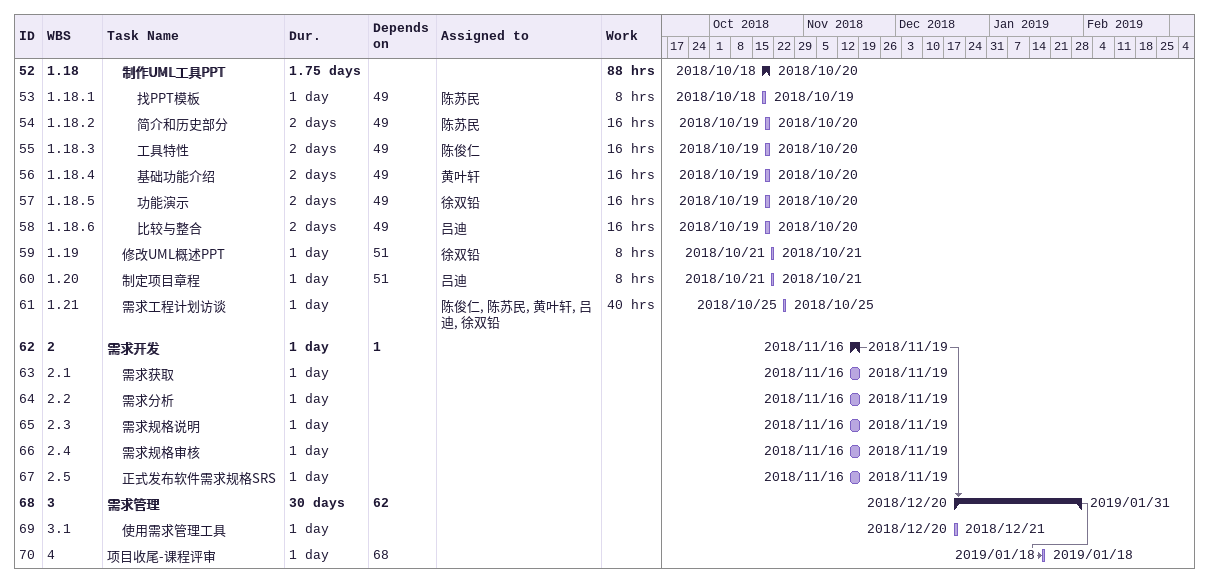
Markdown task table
| ID | WBS | Task | Duration | Start | Finish | Predecessors | Resources | Work (h) |
|---|---|---|---|---|---|---|---|---|
| 52 | 1.18 | **制作UML工具PPT** | 1.75d | 2018-10-18 | 2018-10-20 |  |  | 88 |
| 53 | 1.18.1 | 找PPT模板 | 1d | 2018-10-18 | 2018-10-19 | 49 | 陈苏民 | 8 |
| 54 | 1.18.2 | 简介和历史部分 | 2d | 2018-10-19 | 2018-10-20 | 49 | 陈苏民 | 16 |
| 55 | 1.18.3 | 工具特性 | 2d | 2018-10-19 | 2018-10-20 | 49 | 陈俊仁 | 16 |
| 56 | 1.18.4 | 基础功能介绍 | 2d | 2018-10-19 | 2018-10-20 | 49 | 黄叶轩 | 16 |
| 57 | 1.18.5 | 功能演示 | 2d | 2018-10-19 | 2018-10-20 | 49 | 徐双铅 | 16 |
| 58 | 1.18.6 | 比较与整合 | 2d | 2018-10-19 | 2018-10-20 | 49 | 吕迪 | 16 |
| 59 | 1.19 | 修改UML概述PPT | 1d | 2018-10-21 | 2018-10-21 | 51 | 徐双铅 | 8 |
| 60 | 1.20 | 制定项目章程 | 1d | 2018-10-21 | 2018-10-21 | 51 | 吕迪 | 8 |
| 61 | 1.21 | 需求工程计划访谈 | 1d | 2018-10-25 | 2018-10-25 |  | 陈俊仁, 陈苏民, 黄叶轩, 吕迪, 徐双铅 | 40 |
| 62 | 2 | **需求开发** | 1d | 2018-11-16 | 2018-11-19 | 1 |  |  |
| 63 | 2.1 | 需求获取 | 1d | 2018-11-16 | 2018-11-19 |  |  |  |
| 64 | 2.2 | 需求分析 | 1d | 2018-11-16 | 2018-11-19 |  |  |  |
| 65 | 2.3 | 需求规格说明 | 1d | 2018-11-16 | 2018-11-19 |  |  |  |
| 66 | 2.4 | 需求规格审核 | 1d | 2018-11-16 | 2018-11-19 |  |  |  |
| 67 | 2.5 | 正式发布软件需求规格SRS | 1d | 2018-11-16 | 2018-11-19 |  |  |  |
| 68 | 3 | **需求管理** | 30d | 2018-12-20 | 2019-01-31 | 62 |  |  |
| 69 | 3.1 | 使用需求管理工具 | 1d | 2018-12-20 | 2018-12-21 |  |  |  |
| 70 | 4 | 项目收尾-课程评审 | 1d | 2019-01-18 | 2019-01-18 | 68 |  |  |
